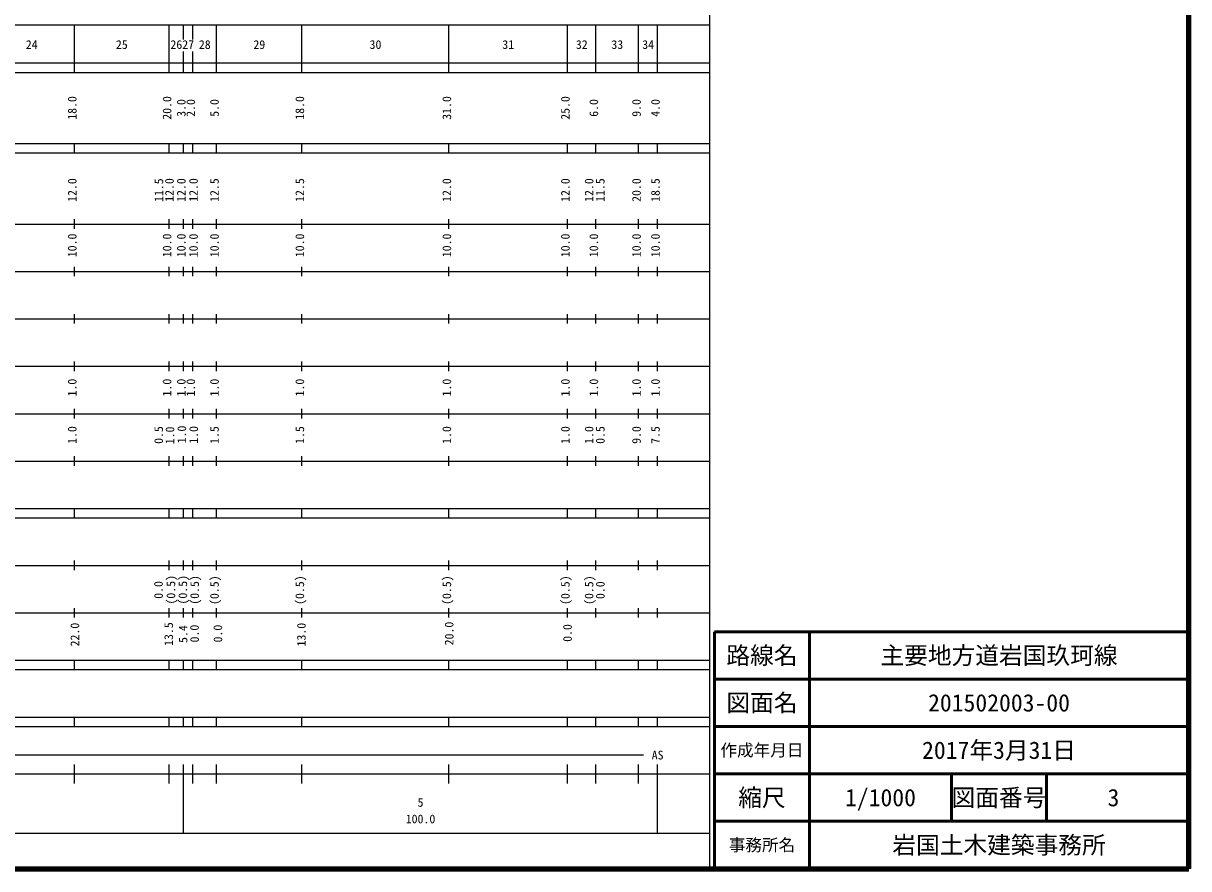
# Model space of a CAD drawing. Units: millimetres on the paper, enlarged 1000 times. Extents: x 40000 to 680000, y 20000 to 380000.
# Drawn here: x 434228 to 680000, y 20000 to 198357 of the extents above; entities that cross this region are included whole.
import ezdxf
from ezdxf.enums import TextEntityAlignment as Align

# ---------------------------------------------------------------- set-up
doc = ezdxf.new("R2010")
doc.units = ezdxf.units.MM
doc.header["$LTSCALE"] = 1000
for name, color, linetype, lineweight in [('M-TTL', 2, 'Continuous', 140), ('M-TTL-BAND', 7, 'Continuous', 25), ('M-TTL-FRAM', 2, 'Continuous', 50), ('M-TTL-LINE', 7, 'Continuous', 50)]:
    doc.layers.add(name, color=color, linetype=linetype, lineweight=lineweight)
doc.layers.add('M-TTL-TXT', color=7, linetype='Continuous')
doc.styles.add('ＭＳ ゴシック', font='')
doc.styles.get('ＭＳ ゴシック').set_extended_font_data('MS Gothic')

msp = doc.modelspace()

# ---------------------------------------------------------------- linework, layer by layer
at = {"layer": 'M-TTL'}
for p, q in [((680000, 20000), (680000, 380000)), ((40000, 20000), (680000, 20000))]:
    msp.add_line(p, q, dxfattribs=at)
at = {"layer": 'M-TTL-BAND'}
for p, q in [((579000, 20000), (579000, 370000)), ((68000, 198000), (579000, 198000)), ((445000, 188000), (445000, 198000)), ((465000, 188000), (465000, 198000)), ((468000, 194905), (468000, 198000)), ((470000, 194905), (470000, 198000)), ((475000, 188000), (475000, 198000)), ((493000, 188000), (493000, 198000)), ((524000, 188000), (524000, 198000)), ((549000, 188000), (549000, 198000)), ((555000, 188000), (555000, 198000)), ((564000, 188000), (564000, 198000)), ((568000, 188000), (568000, 198000)), ((468000, 188000), (468000, 192405)), ((470000, 188000), (470000, 192405)), ((40000, 190000), (579000, 190000)), ((40000, 188000), (579000, 188000)), ((40000, 173000), (579000, 173000)), ((445000, 171000), (445000, 173000)), ((465000, 171000), (465000, 173000)), ((468000, 171000), (468000, 173000)), ((470000, 171000), (470000, 173000)), ((475000, 171000), (475000, 173000)), ((493000, 171000), (493000, 173000)), ((524000, 171000), (524000, 173000)), ((549000, 171000), (549000, 173000)), ((555000, 171000), (555000, 173000)), ((564000, 171000), (564000, 173000)), ((568000, 171000), (568000, 173000)), ((40000, 171000), (579000, 171000)), ((40000, 156000), (579000, 156000)), ((445000, 155000), (445000, 157000)), ((465000, 155000), (465000, 157000)), ((468000, 155000), (468000, 157000)), ((470000, 155000), (470000, 157000)), ((475000, 155000), (475000, 157000)), ((493000, 155000), (493000, 157000)), ((524000, 155000), (524000, 157000)), ((549000, 155000), (549000, 157000)), ((555000, 155000), (555000, 157000)), ((564000, 155000), (564000, 157000)), ((568000, 155000), (568000, 157000)), ((46000, 146000), (579000, 146000)), ((445000, 145000), (445000, 147000)), ((465000, 145000), (465000, 147000)), ((468000, 145000), (468000, 147000)), ((470000, 145000), (470000, 147000)), ((475000, 145000), (475000, 147000)), ((493000, 145000), (493000, 147000)), ((524000, 145000), (524000, 147000)), ((549000, 145000), (549000, 147000)), ((555000, 145000), (555000, 147000)), ((564000, 145000), (564000, 147000)), ((568000, 145000), (568000, 147000)), ((52000, 136000), (579000, 136000)), ((445000, 135000), (445000, 137000)), ((465000, 135000), (465000, 137000)), ((468000, 135000), (468000, 137000)), ((470000, 135000), (470000, 137000)), ((475000, 135000), (475000, 137000)), ((493000, 135000), (493000, 137000)), ((524000, 135000), (524000, 137000)), ((549000, 135000), (549000, 137000)), ((555000, 135000), (555000, 137000)), ((564000, 135000), (564000, 137000)), ((568000, 135000), (568000, 137000)), ((46000, 126000), (579000, 126000)), ((445000, 125000), (445000, 127000)), ((465000, 125000), (465000, 127000)), ((468000, 125000), (468000, 127000)), ((470000, 125000), (470000, 127000)), ((475000, 125000), (475000, 127000)), ((493000, 125000), (493000, 127000)), ((524000, 125000), (524000, 127000)), ((549000, 125000), (549000, 127000)), ((555000, 125000), (555000, 127000)), ((564000, 125000), (564000, 127000)), ((568000, 125000), (568000, 127000)), ((52000, 116000), (579000, 116000)), ((445000, 115000), (445000, 117000)), ((465000, 115000), (465000, 117000)), ((468000, 115000), (468000, 117000)), ((470000, 115000), (470000, 117000)), ((475000, 115000), (475000, 117000)), ((493000, 115000), (493000, 117000)), ((524000, 115000), (524000, 117000)), ((549000, 115000), (549000, 117000)), ((555000, 115000), (555000, 117000)), ((564000, 115000), (564000, 117000)), ((568000, 115000), (568000, 117000)), ((56750, 106000), (579000, 106000)), ((445000, 105000), (445000, 107000)), ((465000, 105000), (465000, 107000)), ((468000, 105000), (468000, 107000)), ((470000, 105000), (470000, 107000)), ((475000, 105000), (475000, 107000)), ((493000, 105000), (493000, 107000)), ((524000, 105000), (524000, 107000)), ((549000, 105000), (549000, 107000)), ((555000, 105000), (555000, 107000)), ((564000, 105000), (564000, 107000)), ((568000, 105000), (568000, 107000)), ((56750, 96000), (579000, 96000)), ((445000, 94000), (445000, 96000)), ((465000, 94000), (465000, 96000)), ((468000, 94000), (468000, 96000)), ((470000, 94000), (470000, 96000)), ((475000, 94000), (475000, 96000)), ((493000, 94000), (493000, 96000)), ((524000, 94000), (524000, 96000)), ((549000, 94000), (549000, 96000)), ((555000, 94000), (555000, 96000)), ((564000, 94000), (564000, 96000)), ((568000, 94000), (568000, 96000)), ((40000, 94000), (579000, 94000)), ((49000, 84000), (579000, 84000)), ((445000, 83000), (445000, 85000)), ((465000, 83000), (465000, 85000)), ((468000, 83000), (468000, 85000)), ((470000, 83000), (470000, 85000)), ((475000, 83000), (475000, 85000)), ((493000, 83000), (493000, 85000)), ((524000, 83000), (524000, 85000)), ((549000, 83000), (549000, 85000)), ((555000, 83000), (555000, 85000)), ((564000, 83000), (564000, 85000)), ((568000, 83000), (568000, 85000)), ((40000, 74000), (579000, 74000)), ((445000, 73000), (445000, 75000)), ((465000, 73000), (465000, 75000)), ((468000, 73000), (468000, 75000)), ((470000, 73000), (470000, 75000)), ((475000, 73000), (475000, 75000)), ((493000, 73000), (493000, 75000)), ((524000, 73000), (524000, 75000)), ((549000, 73000), (549000, 75000)), ((555000, 73000), (555000, 75000)), ((564000, 73000), (564000, 75000)), ((568000, 73000), (568000, 75000)), ((40000, 64000), (579000, 64000)), ((445000, 62000), (445000, 64000)), ((465000, 62000), (465000, 64000)), ((468000, 62000), (468000, 64000)), ((470000, 62000), (470000, 64000)), ((475000, 62000), (475000, 64000)), ((493000, 62000), (493000, 64000)), ((524000, 62000), (524000, 64000)), ((549000, 62000), (549000, 64000)), ((555000, 62000), (555000, 64000)), ((564000, 62000), (564000, 64000)), ((568000, 62000), (568000, 64000)), ((55250, 62000), (579000, 62000)), ((55250, 52000), (579000, 52000)), ((445000, 50000), (445000, 52000)), ((465000, 50000), (465000, 52000)), ((468000, 50000), (468000, 52000)), ((470000, 50000), (470000, 52000)), ((475000, 50000), (475000, 52000)), ((493000, 50000), (493000, 52000)), ((524000, 50000), (524000, 52000)), ((549000, 50000), (549000, 52000)), ((555000, 50000), (555000, 52000)), ((564000, 50000), (564000, 52000)), ((568000, 50000), (568000, 52000)), ((40000, 50000), (579000, 50000)), ((71000, 44000), (565000, 44000)), ((445000, 38000), (445000, 42000)), ((465000, 38000), (465000, 42000)), ((468000, 27500), (468000, 42000)), ((470000, 38000), (470000, 42000)), ((475000, 38000), (475000, 42000)), ((493000, 38000), (493000, 42000)), ((524000, 38000), (524000, 42000)), ((549000, 38000), (549000, 42000)), ((555000, 38000), (555000, 42000)), ((564000, 38000), (564000, 42000)), ((568000, 27500), (568000, 42000)), ((40000, 40000), (579000, 40000)), ((68000, 27500), (579000, 27500))]:
    msp.add_line(p, q, dxfattribs=at)
at = {"layer": 'M-TTL-FRAM'}
for p, q in [((680000, 70000), (580000, 70000)), ((580000, 70000), (580000, 20000))]:
    msp.add_line(p, q, dxfattribs=at)
at = {"layer": 'M-TTL-LINE'}
for p, q in [((600000, 70000), (600000, 20000)), ((680000, 60000), (580000, 60000)), ((680000, 50000), (580000, 50000)), ((680000, 40000), (580000, 40000)), ((680000, 30000), (580000, 30000))]:
    msp.add_line(p, q, dxfattribs=at)
for points in [[(630000, 40000), (630000, 37500), (630000, 32500), (630000, 30000)], [(650000, 40000), (650000, 37500), (650000, 32500), (650000, 30000)]]:
    msp.add_lwpolyline(points, dxfattribs=at)

# ---------------------------------------------------------------- texts
at = {"layer": 'M-TTL-BAND', "style": 'ＭＳ ゴシック'}
for s, p in [('24', (436000, 192405)), ('25', (455000, 192405)), ('26', (466500, 192405)), ('27', (469000, 192405)), ('28', (472500, 192405)), ('29', (484000, 192405)), ('30', (508500, 192405)), ('31', (536500, 192405)), ('32', (552000, 192405)), ('33', (559500, 192405)), ('34', (566000, 192405)), ('AS', (568000, 42500)), ('5', (518000, 32523)), ('100.0', (518000, 29033))]:
    msp.add_text(s, height=1833, dxfattribs=at).set_placement(p, align=Align.BOTTOM_CENTER)
for s, p in [('18.0', (446000, 180500)), ('20.0', (466000, 180500)), ('3.0', (469000, 180500)), ('2.0', (471000, 180500)), ('5.0', (476000, 180500)), ('18.0', (494000, 180500)), ('31.0', (525000, 180500)), ('25.0', (550000, 180500)), ('6.0', (556000, 180500)), ('9.0', (565000, 180500)), ('4.0', (569000, 180500)), ('12.0', (446000, 163174)), ('11.5', (464276, 163149)), ('12.0', (466500, 163193)), ('12.0', (469000, 163174)), ('12.0', (471575, 163194)), ('12.5', (476000, 163174)), ('12.5', (494000, 163174)), ('12.0', (525000, 163174)), ('12.0', (550000, 163174)), ('12.0', (555000, 163174)), ('11.5', (557370, 163174)), ('20.0', (565000, 163174)), ('18.5', (569000, 163174)), ('10.0', (446000, 151500)), ('10.0', (466000, 151500)), ('10.0', (469000, 151500)), ('10.0', (471575, 151488)), ('10.0', (476000, 151500)), ('10.0', (494000, 151500)), ('10.0', (525000, 151500)), ('10.0', (550000, 151500)), ('10.0', (556000, 151500)), ('10.0', (565000, 151500)), ('10.0', (569000, 151500)), ('1.0', (446000, 121500)), ('1.0', (466000, 121500)), ('1.0', (469000, 121500)), ('1.0', (471000, 121500)), ('1.0', (476000, 121500)), ('1.0', (494000, 121500)), ('1.0', (525000, 121500)), ('1.0', (550000, 121500)), ('1.0', (556000, 121500)), ('1.0', (565000, 121500)), ('1.0', (569000, 121500)), ('1.0', (446000, 111500)), ('0.5', (464232, 111498)), ('1.0', (466610, 111414)), ('1.0', (469110, 111601)), ('1.0', (471610, 111522)), ('1.5', (476000, 111500)), ('1.5', (494000, 111500)), ('1.0', (525000, 111500)), ('1.0', (550000, 111500)), ('1.0', (555000, 111500)), ('0.5', (557370, 111500)), ('9.0', (565000, 111500)), ('7.5', (569000, 111500)), ('(0.5)', (466821, 78847)), ('(0.5)', (469321, 78847)), ('(0.5)', (471821, 78809)), ('(0.5)', (476000, 78764)), ('(0.5)', (494000, 78764)), ('(0.5)', (525000, 78764)), ('(0.5)', (550000, 78764)), ('(0.5)', (555000, 78764)), ('0.0', (464198, 78809)), ('0.0', (557370, 78764)), ('22.0', (446563, 69397)), ('13.5', (466348, 69501)), ('5.4', (469384, 69501)), ('0.0', (471791, 69606)), ('0.0', (476711, 69606)), ('13.0', (494334, 69385)), ('20.0', (525494, 69615)), ('0.0', (550445, 69730))]:
    msp.add_text(s, height=1833, rotation=90, dxfattribs=at).set_placement(p, align=Align.BOTTOM_CENTER)
at = {"layer": 'M-TTL-TXT', "style": 'ＭＳ ゴシック'}
for s, height, p in [('路線名', 3666, (590000, 65000)), ('路線名', 3666, (590000, 65000)), ('主要地方道岩国玖珂線', 3666, (640000, 65000)), ('図面名', 3666, (590000, 55000)), ('図面名', 3666, (590000, 55000)), ('201502003-00', 3666, (640000, 55000)), ('2017年3月31日', 3666, (640000, 45000)), ('作成年月日', 2566, (590000, 45000)), ('作成年月日', 2566, (590000, 45000)), ('縮尺', 3666, (590000, 35000)), ('縮尺', 3666, (590000, 35000)), ('1/1000', 3666, (615000, 35000)), ('図面番号', 3666, (640000, 35000)), ('図面番号', 3666, (640000, 35000)), ('3', 3666, (664125, 35000)), ('岩国土木建築事務所', 3666, (640000, 25000)), ('事務所名', 2566, (590000, 25000)), ('事務所名', 2566, (590000, 25000))]:
    msp.add_text(s, height=height, dxfattribs=at).set_placement(p, align=Align.MIDDLE_CENTER)

doc.saveas('drawing.dxf')
